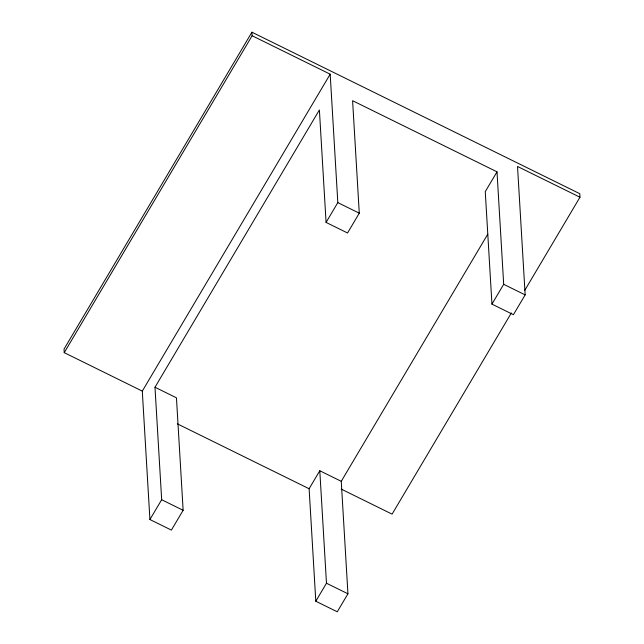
<?xml version="1.0" encoding="UTF-8"?>
<svg xmlns="http://www.w3.org/2000/svg" width="644" height="644" viewBox="0 0 644 644"><rect width="100%" height="100%" fill="white"/><g stroke="black" fill="none" stroke-linecap="round" stroke-linejoin="round"><path stroke-width="0.97" d="M579.97 197.225L579.761 193.683L251.917 32.2L64.03 349.112L64.239 352.654L142.292 391.109L149.923 519.523L171.393 530.101L183.138 510.29L176.448 397.815L154.987 387.237L319.392 109.939L326.073 222.422L347.543 232.991L359.28 213.18L352.598 100.706L497.007 171.835L503.689 284.31L491.944 304.121L513.413 314.691L525.158 294.888L517.526 166.466L579.97 197.225L524.683 290.484M64.239 352.654L252.126 35.742L251.917 32.2M142.292 391.109L330.187 74.189L252.126 35.742M149.923 519.523L161.668 499.72L154.987 387.237M326.073 222.422L337.818 202.61L330.187 74.189M309.12 488.748L319.794 470.74L341.256 481.318L347.937 593.792L337.263 611.8L315.802 601.23L309.12 488.748L177.342 423.841M497.007 171.835L485.262 191.638L491.944 304.121M341.256 481.318L487.774 234.183M315.802 601.23L326.476 583.223L319.794 470.74M511.368 312.936L392.083 514.137L341.231 489.094M337.818 202.61L359.28 213.18M503.689 284.31L525.158 294.888M161.668 499.72L183.138 510.29M326.476 583.223L347.937 593.792"/></g></svg>
